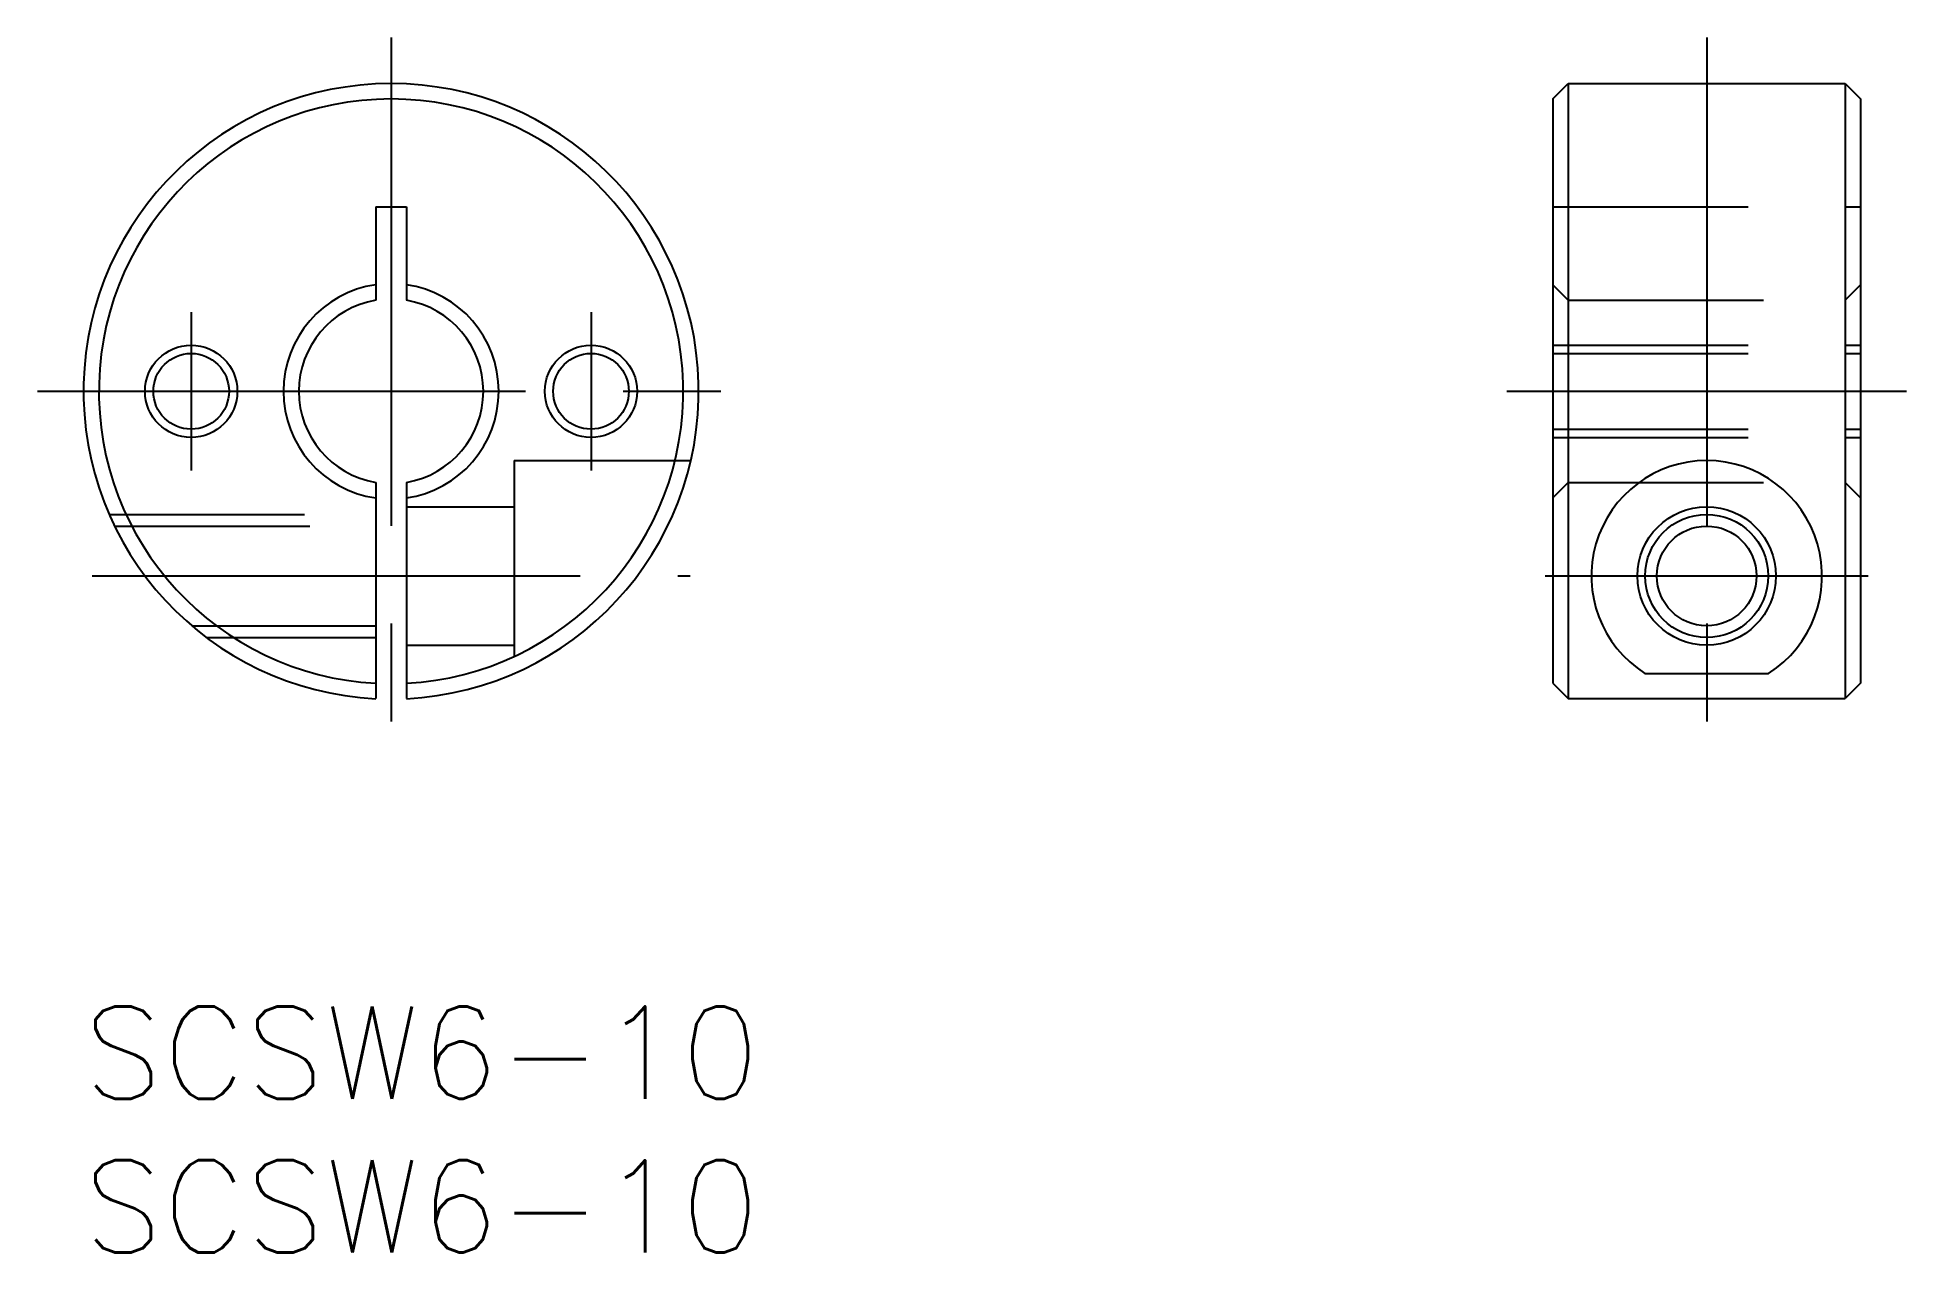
# Model space of a CAD drawing. Extents: x -1.5 to 59.3, y -8 to 31.5.
import ezdxf

# ---------------------------------------------------------------- set-up
doc = ezdxf.new("R2010")
doc.units = 0
doc.header["$LTSCALE"] = 0.5
doc.linetypes.add('CENTER', pattern=[50.8, 31.75, -6.35, 6.35, -6.35])
doc.linetypes.add('DASHED', pattern=[19.05, 12.7, -6.35])
for name, color, linetype in [('MSM_CENTER', 1, 'CENTER'), ('MSM_CONTINUOUS', 7, 'CONTINUOUS'), ('MSM_DASHED', 4, 'DASHED'), ('MSM_NARROW', 5, 'CONTINUOUS'), ('MSM_PART_NUMBER', 7, 'CONTINUOUS')]:
    doc.layers.add(name, color=color, linetype=linetype)
doc.styles.get("Standard").update_dxf_attribs({"font": 'txt.shx', "height": 3, "bigfont": 'bigfont.shx'})

# ---------------------------------------------------------------- blocks, each defined once
blk = doc.blocks.new('*U2')
at = {"layer": 'MSM_PART_NUMBER'}
blk.add_text('SCSW6-10', height=3, dxfattribs=at).set_placement((0, -3))
blk = doc.blocks.new('*U3')
at = {"layer": 'MSM_PART_NUMBER'}
blk.add_text('SCSW6-10', height=3, dxfattribs=at).set_placement((0, -8))

msp = doc.modelspace()

# ---------------------------------------------------------------- linework, layer by layer
at = {"layer": 'MSM_CENTER'}
for p, q in [((10, 31.487), (10, 8.487)), ((52.773, 31.487), (52.773, 8.487)), ((3.5, 22.563), (3.5, 17.412)), ((16.5, 22.563), (16.5, 17.412)), ((-1.5, 19.987), (21.5, 19.987)), ((46.273, 19.987), (59.273, 19.987)), ((0.276, 13.987), (19.724, 13.987)), ((47.523, 13.987), (58.023, 13.987))]:
    msp.add_line(p, q, dxfattribs=at)
at = {"layer": 'MSM_CONTINUOUS'}
for p, q in [((47.773, 29.487), (48.273, 29.987)), ((48.273, 29.987), (48.273, 10)), ((48.273, 29.987), (57.273, 29.987)), ((57.273, 29.987), (57.273, 10)), ((57.273, 29.987), (57.773, 29.487)), ((47.773, 29.487), (47.773, 10.5)), ((57.773, 29.487), (57.773, 10.5)), ((9.5, 25.987), (9.5, 22.946)), ((9.5, 25.987), (10.5, 25.987)), ((10.5, 25.987), (10.5, 22.946)), ((9.5, 17.029), (9.5, 10)), ((10.5, 17.029), (10.5, 10)), ((47.773, 10.5), (48.273, 10)), ((50.762, 10.822), (54.784, 10.822)), ((57.773, 10.5), (57.273, 10)), ((48.273, 10), (57.273, 10))]:
    msp.add_line(p, q, dxfattribs=at)
for centre, radius in [((3.5, 19.987), 1.23), ((16.5, 19.987), 1.23), ((52.773, 13.987), 2.25), ((52.773, 13.987), 1.621)]:
    msp.add_circle(centre, radius, dxfattribs=at)
for centre, radius, start, end in [((10, 19.987), 10, 272.86598, 267.13402), ((10, 19.987), 9.5, 273.01696, 266.98304), ((10, 19.987), 3.5, 98.21321, 261.78679), ((10, 19.987), 3.5, 278.21321, 81.78679), ((10, 19.987), 3, 99.59407, 260.40593), ((10, 19.987), 3, 279.59407, 80.40593), ((52.773, 13.987), 3.75, 302.43073, 237.56927)]:
    msp.add_arc(centre, radius, start, end, dxfattribs=at)
at = {"layer": 'MSM_DASHED'}
for p, q in [((47.773, 25.987), (57.773, 25.987)), ((47.773, 23.452), (48.273, 22.946)), ((57.273, 22.946), (57.773, 23.452)), ((48.273, 22.946), (57.273, 22.946)), ((47.773, 21.487), (57.773, 21.487)), ((47.773, 21.217), (57.773, 21.217)), ((47.773, 18.758), (57.773, 18.758)), ((47.773, 18.487), (57.773, 18.487)), ((14, 17.737), (14, 10.822)), ((14, 17.737), (19.744, 17.737)), ((48.273, 17.029), (47.773, 16.523)), ((48.273, 17.029), (57.273, 17.029)), ((57.273, 17.029), (57.773, 16.523)), ((0.835, 15.987), (9.5, 15.987)), ((10.5, 16.237), (14, 16.237)), ((1.01, 15.608), (9.5, 15.608)), ((3.525, 12.366), (9.5, 12.366)), ((4, 11.987), (9.5, 11.987)), ((10.5, 11.737), (14, 11.737))]:
    msp.add_line(p, q, dxfattribs=at)
at = {"layer": 'MSM_NARROW'}
for centre, radius in [((3.5, 19.987), 1.5), ((16.5, 19.987), 1.5), ((52.773, 13.987), 2)]:
    msp.add_circle(centre, radius, dxfattribs=at)

# ---------------------------------------------------------------- block references
at = {"layer": 'MSM_CONTINUOUS'}
for name in ['*U2', '*U3']:
    msp.add_blockref(name, (0, 0), dxfattribs=at)

doc.saveas('drawing.dxf')
